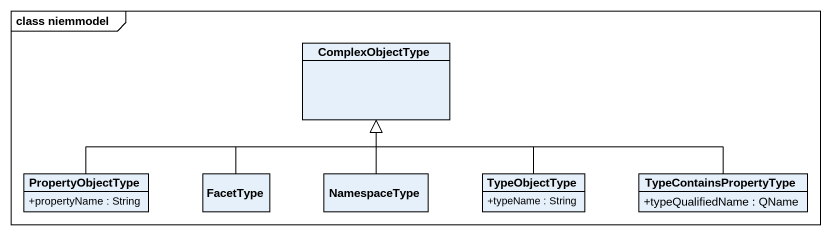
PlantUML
@startuml
mainframe class niemmodel
hide circle
hide empty members
skinparam classAttributeIconSize 0
class ComplexObjectType
class PropertyObjectType {
  +propertyName : String
}
class FacetType
class NamespaceType
class TypeObjectType {
  +typeName : String
}
class TypeContainsPropertyType {
  +typeQualifiedName : QName
}
PropertyObjectType -right-|> ComplexObjectType
FacetType -up-|> ComplexObjectType
NamespaceType -up-|> ComplexObjectType
TypeObjectType -up-|> ComplexObjectType
TypeContainsPropertyType -left-|> ComplexObjectType
@enduml
